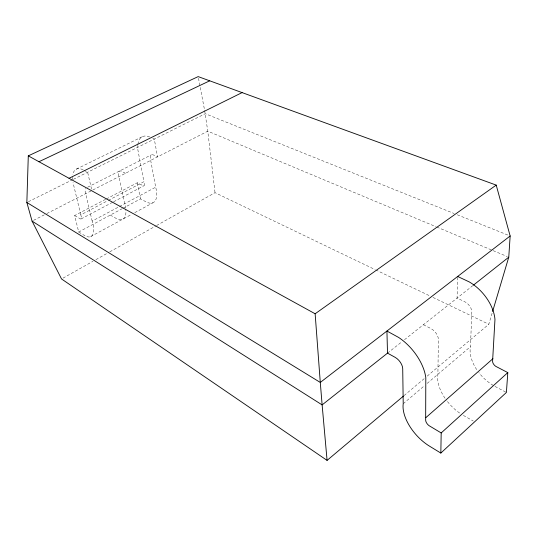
<?xml version="1.0" encoding="UTF-8"?>
<svg xmlns="http://www.w3.org/2000/svg" width="537" height="537" viewBox="0 0 537 537"><rect width="100%" height="100%" fill="white"/><g stroke="black" fill="none" stroke-linecap="round" stroke-linejoin="round"><path stroke-width="0.4" stroke-dasharray="2.69 2.01" d="M457.645 277.293L457.068 298.089L464.539 301.613A9.183 5.826 48.6 0 1 471.822 312.286L470.459 346.674A32.945 20.178 45.9 0 0 477.494 370.772M427.204 376.115L488.818 324.254L492.14 313.071M403.22 403.717L424.653 385.532M427.177 383.391L470.459 346.674M404.099 395.561L424.633 378.276M387.513 353.145L401.871 341.78M404.482 339.713L472.775 285.664M63.004 278.139L92.968 261.297M95.895 259.653L109.051 252.256M109.783 251.846L155.824 225.956M156.556 225.547L215.028 192.676L374.927 269.52M90.619 236.669L131.887 214.223M134.787 212.645L152.911 202.791M105.588 199.355L74.636 215.545L78.724 232.004L122.067 208.765M122.798 208.369L140.479 198.898L146.124 201.878A22.675 10.525 61.7 0 0 155.683 187.198L150.394 158.838A6.706 3.235 62.3 0 1 153.401 154.951L157.529 156.898L154.294 139.07L152.77 138.378M78.724 232.004L84.208 235.347A23.722 9.471 61.2 0 0 92.169 221.076L118.751 206.899M119.489 206.503L155.683 187.198M81.094 218.942L112.898 202.154M113.636 201.764L143.963 185.762M74.636 215.545L80.416 218.915A3.517 1.403 61.2 0 0 81.409 217.042L80.798 214.854L107.541 200.811M108.279 200.422L143.936 181.707L137.922 150.152A26.877 12.962 62.3 0 1 137.808 145.44M106.326 198.965L137.271 182.775L143.238 185.768A3.363 1.557 61.7 0 0 144.433 183.849L143.936 181.707M33.549 220.351L46.095 213.927M46.833 213.551L207.772 131.182L436.031 226.728M87.551 187.252L151.494 154.77M28.354 201.724L72.623 179.7M73.374 179.324L205.255 113.716L454.148 213.525M76.402 169.101L142.513 136.613M149.729 137.002L148.004 136.371A26.877 12.962 62.3 0 0 137.861 144.822M457.262 214.773L508.593 235.36M436.809 227.05L507.217 256.525M83.201 169.887L81.537 169.155A28.172 11.713 61.7 0 0 72.817 174.854M375.678 269.883L429.983 295.981M433.003 297.431L488.818 324.254M125.477 173.303L121.402 171.236A6.867 3.088 62 0 0 118.61 175.062L124.658 203.751A23.185 10.028 61.4 0 1 125.618 208M423.404 324.737L430.896 328.543A9.471 5.652 49.6 0 1 438.38 339.585L437.897 374.302A33.985 19.594 47.1 0 0 446.361 400.125M505.693 392.084L495.168 386.512A32.945 20.178 45.9 0 1 493.919 385.828M83.94 170.276L87.625 172.236L91.867 190.507M110.213 215.042L115.851 218.244A23.185 10.028 61.4 0 0 125.799 209.329M463.364 415.403L473.238 421.001M80.798 214.854L73.019 182.58M92.169 221.076L85.302 192.071A7.028 2.92 61.7 0 1 85.464 188.507M137.271 182.775L140.479 198.898M198.482 78.227L204.49 109.682M204.644 110.494L207.772 131.182L215.028 192.676M459.612 413.034A33.985 19.594 47.1 0 1 446.824 400.743M493.295 385.465A32.945 20.178 45.9 0 1 478.823 372.571M72.629 179.09A28.172 11.713 61.7 0 1 72.602 177.17"/><path stroke-width="0.81" d="M387.513 353.145L395.01 357.266A9.787 5.451 50.5 0 1 402.716 368.697L403.22 403.717A35.1 18.882 48.2 0 0 429.513 446.153L440.83 453.067L441.186 432.943L429.097 425.687A5.202 2.799 48.2 0 1 425.66 420.142L425.807 377.719A39.228 21.856 50.5 0 0 398.595 337.424L386.929 331.034L387.513 353.145L322.126 404.898L327.08 460.39L403.455 396.098M327.08 460.39L61.54 278.965L32.072 221.11L26.85 202.469L28.293 155.858L198.173 76.61L496.215 185.104L510.15 235.985L508.767 257.169L492.617 311.473M440.83 453.067L506.398 392.453L507.801 372.597L495.812 366.368A4.88 2.987 45.9 0 1 492.59 361.166L494.966 319.481A36.811 23.353 48.6 0 0 469.271 281.925L457.672 276.468M441.186 432.943L507.801 372.597M425.854 417.645L492.919 358.696M473.426 285.14L508.767 257.169M510.15 235.985L320.287 382.438L322.126 404.898L32.072 221.11M26.85 202.469L320.287 382.438L315.138 313.776L496.215 185.104M69.045 178.297L242.086 92.599M38.953 161.731L209.719 80.812M28.293 155.858L315.138 313.776"/></g></svg>
